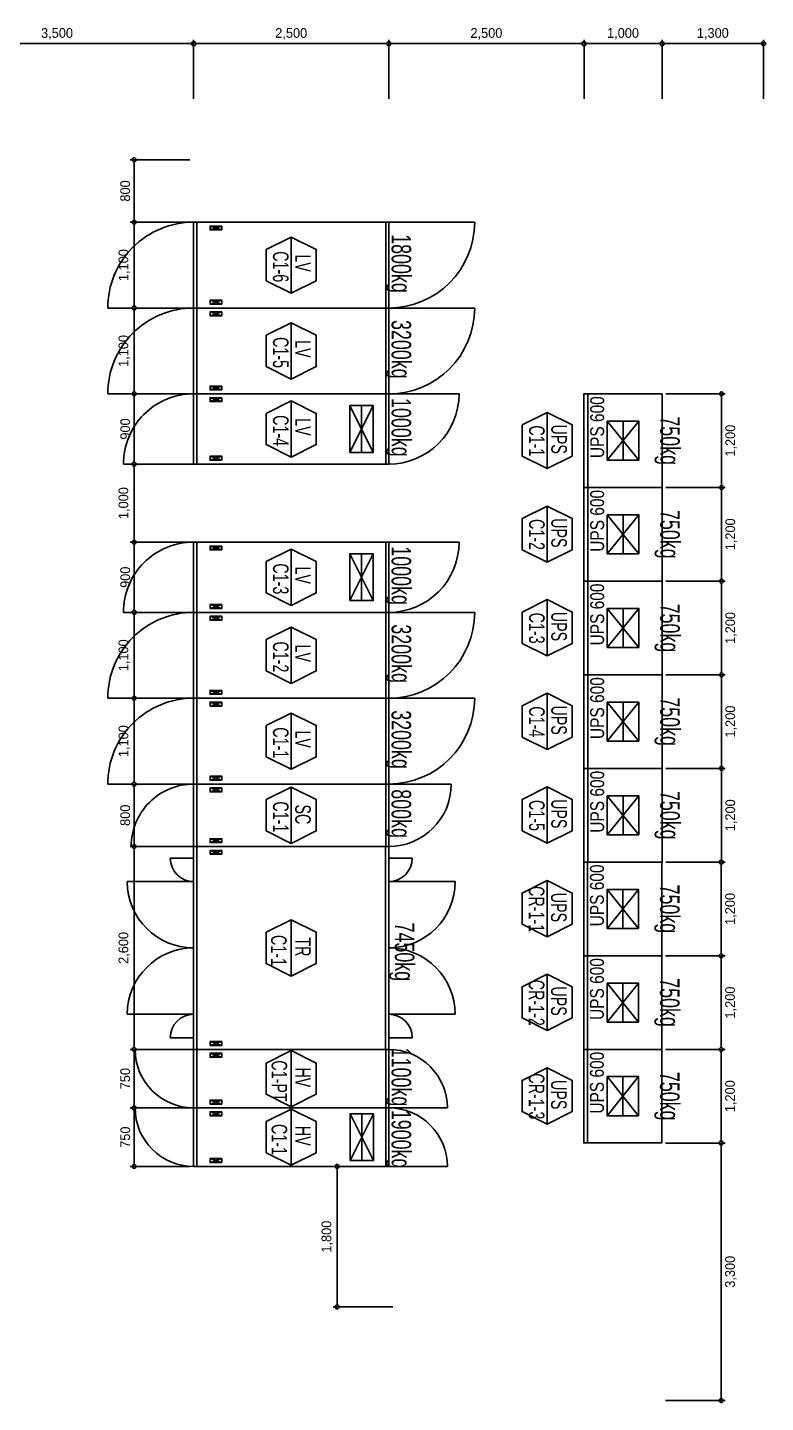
# Model space of a CAD drawing. Header units: millimetres. Extents: x 89978 to 501025, y -351975 to 835730.
# Drawn here: x 119726 to 129179, y -228820 to -211200 of the extents above; entities that cross this region are included whole.
import ezdxf
from ezdxf.enums import TextEntityAlignment as Align

# ---------------------------------------------------------------- set-up
doc = ezdxf.new("R2010")
doc.units = ezdxf.units.MM
doc.header["$LTSCALE"] = 150
doc.layers.get('Defpoints').update_dxf_attribs({"color": 150})
for name, color, linetype in [('------00 Switch Gear', 3, 'Continuous'), ('------00 Switch Gear_Number', 1, 'Continuous'), ('-----36 Dimension', 1, 'Continuous'), ('20251030_전기하중검토', 241, 'Continuous'), ('e-panel-name', 7, 'Continuous')]:
    doc.layers.add(name, color=color, linetype=linetype)
doc.layers.add('NOPLOT', color=191, linetype='Continuous', plot=False)
doc.styles.add('ELEC', font='')
doc.styles.get('ELEC').set_extended_font_data('Dotum')
doc.dimstyles.new('ELEC', dxfattribs={"dimscale": 100, "dimtxt": 2, "dimasz": 1, "dimexe": 2, "dimexo": 1, "dimgap": 1, "dimtad": 1, "dimdec": 0, "dimrnd": 0.25, "dimzin": 9, "dimdsep": 32, "dimlunit": 6, "dimtxsty": 'ELEC', "dimblk": 'Z_DOT', "dimcen": 3, "dimclrd": 7, "dimclre": 7, "dimclrt": 3, "dimadec": 0, "dimazin": 0, "dimtfac": 1, "dimtdec": 0, "dimtix": 1, "dimtmove": 2, "dimatfit": 1, "dimfxl": 1, "dimarcsym": 0})

# ---------------------------------------------------------------- blocks, each defined once
blk = doc.blocks.new('_DOTBLANK')
at = {"color": 0, "linetype": 'ByBlock'}
blk.add_line((-0.5, 0), (-1, 0), dxfattribs=at)
blk.add_circle((0, 0), 0.5, dxfattribs=at)
blk = doc.blocks.new('*D710')
at = {"layer": '-----36 Dimension', "color": 0, "lineweight": -2, "transparency": 16777216}
for p, q in [((121801, -221695), (121041, -221695)), ((121091, -221745), (121091, -224245)), ((121805, -224295), (121041, -224295))]:
    blk.add_line(p, q, dxfattribs=at)
at = {"layer": 'Defpoints', "color": 0, "transparency": 16777216}
for p in [(121851, -221695, 0), (121091, -224295), (121855, -224295, 0)]:
    blk.add_point(p, dxfattribs=at)
at = {"layer": '-----36 Dimension', "color": 0, "lineweight": -2, "transparency": 16777216, "xscale": 50, "yscale": 50, "zscale": 50}
for p, rotation in [((121091, -221695), 90), ((121091, -224295), 270)]:
    blk.add_blockref('_DOTBLANK', p, dxfattribs=dict(at, rotation=rotation))
at = {"layer": '-----36 Dimension', "color": 0, "transparency": 16777216, "insert": (120966, -222995), "char_height": 125, "attachment_point": 5, "rotation": 90, "style": 'ELEC'}
blk.add_mtext('2,600', dxfattribs=at)
blk = doc.blocks.new('Z_DOT')
for p, q in [((-2, 0), (2, 0)), ((0, -2), (0, 2))]:
    blk.add_line(p, q)
for radius in [2.5, 1.25]:
    blk.add_circle((0, 0), radius)
blk = doc.blocks.new('UPS 600kV')
at = {"layer": '------00 Switch Gear'}
blk.add_line((800, 850), (-402, 850), dxfattribs=at)
blk.add_lwpolyline([(798, -100), (-402, -100), (-402, 900), (798, 900)], close=True, dxfattribs=at)
at = {"layer": 'NOPLOT'}
for p, q in [((-52, 199), (448, 601)), ((448, 199), (-52, 601)), ((-52, 400), (448, 400))]:
    blk.add_line(p, q, dxfattribs=at)
blk.add_lwpolyline([(448, 601), (448, 199), (-52, 199), (-52, 601)], close=True, dxfattribs=at)
at = {"layer": 'NOPLOT', "style": 'ELEC', "width": 0.85}
blk.add_text('UPS 600', height=178.2, dxfattribs=at).set_placement((-26, 731), align=Align.MIDDLE_LEFT)
blk = doc.blocks.new('750X2500')
at = {"layer": '------00 Switch Gear'}
for p, q in [((-3250, 750), (-2458, 750)), ((-2460, 750), (-2460, 0)), ((-40, 750), (-40, 0)), ((-210, 700), (-360, 650)), ((-360, 700), (-210, 650)), ((-210, 50), (-360, 100)), ((-360, 50), (-210, 100)), ((750, 0), (-42, 0))]:
    blk.add_line(p, q, dxfattribs=at)
for points in [[(-2500, 750), (-2500, 0), (0, 0), (0, 750)], [(-360, 700), (-210, 700), (-210, 650), (-360, 650)], [(-360, 50), (-210, 50), (-210, 100), (-360, 100)]]:
    blk.add_lwpolyline(points, close=True, dxfattribs=at)
for centre, start, end in [((-2500, 750), 180, 270), ((0, 0), 0, 90)]:
    blk.add_arc(centre, 750, start, end, dxfattribs=at)
blk = doc.blocks.new('800X2500')
at = {"layer": '------00 Switch Gear'}
for p, q in [((-2460, 800), (-2460, 0)), ((-210, 750), (-360, 700)), ((-360, 750), (-210, 700)), ((800, 800), (-42, 800)), ((-40, 800), (-40, 0)), ((-3300, 0), (-2458, 0)), ((-210, 50), (-360, 100)), ((-360, 50), (-210, 100))]:
    blk.add_line(p, q, dxfattribs=at)
for points in [[(-2500, 800), (-2500, 0), (0, 0), (0, 800)], [(-360, 750), (-210, 750), (-210, 700), (-360, 700)], [(-360, 50), (-210, 50), (-210, 100), (-360, 100)]]:
    blk.add_lwpolyline(points, close=True, dxfattribs=at)
for centre, start, end in [((-2500, 0), 90, 180), ((0, 800), 270, 0)]:
    blk.add_arc(centre, 800, start, end, dxfattribs=at)
blk = doc.blocks.new('1100X2500')
at = {"layer": '------00 Switch Gear'}
for p, q in [((-2460, 1100), (-2460, 0)), ((1100, 1100), (-42, 1100)), ((-40, 1100), (-40, 0)), ((-210, 1050), (-360, 1000)), ((-360, 1050), (-210, 1000)), ((-3600, 0), (-2458, 0)), ((-210, 50), (-360, 100)), ((-360, 50), (-210, 100))]:
    blk.add_line(p, q, dxfattribs=at)
at = {"layer": '------00 Switch Gear', "elevation": 0}
for points in [[(-2500, 1100), (-2500, 0), (0, 0), (0, 1100)], [(-360, 1050), (-210, 1050), (-210, 1000), (-360, 1000)], [(-360, 50), (-210, 50), (-210, 100), (-360, 100)]]:
    blk.add_lwpolyline(points, close=True, dxfattribs=at)
at = {"layer": '------00 Switch Gear'}
for centre, start, end in [((-2500, 0), 90, 180), ((0, 1100), 270, 0)]:
    blk.add_arc(centre, 1100, start, end, dxfattribs=at)
blk = doc.blocks.new('900X2500')
at = {"layer": '------00 Switch Gear'}
for p, q in [((-2460, 900), (-2460, 0)), ((900, 900), (-42, 900)), ((-40, 900), (-40, 0)), ((-210, 850), (-360, 800)), ((-360, 850), (-210, 800)), ((-3400, 0), (-2458, 0)), ((-210, 50), (-360, 100)), ((-360, 50), (-210, 100))]:
    blk.add_line(p, q, dxfattribs=at)
at = {"layer": '------00 Switch Gear', "elevation": 0}
for points in [[(-2500, 900), (-2500, 0), (0, 0), (0, 900)], [(-360, 850), (-210, 850), (-210, 800), (-360, 800)], [(-360, 50), (-210, 50), (-210, 100), (-360, 100)]]:
    blk.add_lwpolyline(points, close=True, dxfattribs=at)
at = {"layer": '------00 Switch Gear'}
for centre, start, end in [((-2500, 0), 90, 180), ((0, 900), 270, 0)]:
    blk.add_arc(centre, 900, start, end, dxfattribs=at)
blk = doc.blocks.new('*D746')
at = {"layer": '-----36 Dimension', "color": 0, "lineweight": -2, "transparency": 16777216}
for p, q in [((121805, -224295), (121041, -224295)), ((121091, -224345), (121091, -224995)), ((121804, -225045), (121041, -225045))]:
    blk.add_line(p, q, dxfattribs=at)
at = {"layer": 'Defpoints', "color": 0, "transparency": 16777216}
for p in [(121855, -224295), (121091, -225045), (121854, -225045)]:
    blk.add_point(p, dxfattribs=at)
at = {"layer": '-----36 Dimension', "color": 0, "lineweight": -2, "transparency": 16777216, "xscale": 50, "yscale": 50, "zscale": 50}
for p, rotation in [((121091, -224295), 90), ((121091, -225045), 270)]:
    blk.add_blockref('_DOTBLANK', p, dxfattribs=dict(at, rotation=rotation))
at = {"layer": '-----36 Dimension', "color": 0, "transparency": 16777216, "insert": (120978, -224670), "char_height": 125, "attachment_point": 5, "rotation": 90, "style": 'ELEC'}
blk.add_mtext('750', dxfattribs=at)
blk = doc.blocks.new('*D747')
at = {"layer": '-----36 Dimension', "color": 0, "lineweight": -2, "transparency": 16777216}
for p, q in [((121804, -225045), (121041, -225045)), ((121091, -225095), (121091, -225745)), ((121804, -225795), (121041, -225795))]:
    blk.add_line(p, q, dxfattribs=at)
at = {"layer": 'Defpoints', "color": 0, "transparency": 16777216}
for p in [(121854, -225045), (121091, -225795), (121854, -225795)]:
    blk.add_point(p, dxfattribs=at)
at = {"layer": '-----36 Dimension', "color": 0, "lineweight": -2, "transparency": 16777216, "xscale": 50, "yscale": 50, "zscale": 50}
for p, rotation in [((121091, -225045), 90), ((121091, -225795), 270)]:
    blk.add_blockref('_DOTBLANK', p, dxfattribs=dict(at, rotation=rotation))
at = {"layer": '-----36 Dimension', "color": 0, "transparency": 16777216, "insert": (120978, -225420), "char_height": 125, "attachment_point": 5, "rotation": 90, "style": 'ELEC'}
blk.add_mtext('750', dxfattribs=at)
blk = doc.blocks.new('*D721')
at = {"layer": '-----36 Dimension', "color": 0, "lineweight": -2, "transparency": 16777216}
for p, q in [((121804, -220895), (121041, -220895)), ((121091, -221645), (121091, -220945)), ((121801, -221695), (121041, -221695))]:
    blk.add_line(p, q, dxfattribs=at)
at = {"layer": 'Defpoints', "color": 0, "transparency": 16777216}
for p in [(121091, -220895), (121854, -220895), (121851, -221695)]:
    blk.add_point(p, dxfattribs=at)
at = {"layer": '-----36 Dimension', "color": 0, "lineweight": -2, "transparency": 16777216, "xscale": 50, "yscale": 50, "zscale": 50}
for p, rotation in [((121091, -220895), 90), ((121091, -221695), 270)]:
    blk.add_blockref('_DOTBLANK', p, dxfattribs=dict(at, rotation=rotation))
at = {"layer": '-----36 Dimension', "color": 0, "transparency": 16777216, "insert": (120978, -221295), "char_height": 125, "attachment_point": 5, "rotation": 90, "style": 'ELEC'}
blk.add_mtext('800', dxfattribs=at)
blk = doc.blocks.new('*D863')
at = {"layer": '-----36 Dimension', "color": 0, "lineweight": -2, "transparency": 16777216}
for p, q in [((121804, -219795), (121041, -219795)), ((121091, -220845), (121091, -219845)), ((121804, -220895), (121041, -220895))]:
    blk.add_line(p, q, dxfattribs=at)
at = {"layer": 'Defpoints', "color": 0, "transparency": 16777216}
for p in [(121091, -219795), (121854, -219795), (121854, -220895)]:
    blk.add_point(p, dxfattribs=at)
at = {"layer": '-----36 Dimension', "color": 0, "lineweight": -2, "transparency": 16777216, "xscale": 50, "yscale": 50, "zscale": 50}
for p, rotation in [((121091, -219795), 90), ((121091, -220895), 270)]:
    blk.add_blockref('_DOTBLANK', p, dxfattribs=dict(at, rotation=rotation))
at = {"layer": '-----36 Dimension', "color": 0, "transparency": 16777216, "insert": (120966, -220345), "char_height": 125, "attachment_point": 5, "rotation": 90, "style": 'ELEC'}
blk.add_mtext('1,100', dxfattribs=at)
blk = doc.blocks.new('*D864')
at = {"layer": '-----36 Dimension', "color": 0, "lineweight": -2, "transparency": 16777216}
for p, q in [((121804, -218695), (121041, -218695)), ((121091, -219745), (121091, -218745)), ((121804, -219795), (121041, -219795))]:
    blk.add_line(p, q, dxfattribs=at)
at = {"layer": 'Defpoints', "color": 0, "transparency": 16777216}
for p in [(121091, -218695), (121854, -218695), (121854, -219795)]:
    blk.add_point(p, dxfattribs=at)
at = {"layer": '-----36 Dimension', "color": 0, "lineweight": -2, "transparency": 16777216, "xscale": 50, "yscale": 50, "zscale": 50}
for p, rotation in [((121091, -218695), 90), ((121091, -219795), 270)]:
    blk.add_blockref('_DOTBLANK', p, dxfattribs=dict(at, rotation=rotation))
at = {"layer": '-----36 Dimension', "color": 0, "transparency": 16777216, "insert": (120966, -219245), "char_height": 125, "attachment_point": 5, "rotation": 90, "style": 'ELEC'}
blk.add_mtext('1,100', dxfattribs=at)
blk = doc.blocks.new('*D865')
at = {"layer": '-----36 Dimension', "color": 0, "lineweight": -2, "transparency": 16777216}
for p, q in [((121804, -217795), (121041, -217795)), ((121091, -218645), (121091, -217845)), ((121804, -218695), (121041, -218695))]:
    blk.add_line(p, q, dxfattribs=at)
at = {"layer": 'Defpoints', "color": 0, "transparency": 16777216}
for p in [(121091, -217795), (121854, -217795), (121854, -218695)]:
    blk.add_point(p, dxfattribs=at)
at = {"layer": '-----36 Dimension', "color": 0, "lineweight": -2, "transparency": 16777216, "xscale": 50, "yscale": 50, "zscale": 50}
for p, rotation in [((121091, -217795), 90), ((121091, -218695), 270)]:
    blk.add_blockref('_DOTBLANK', p, dxfattribs=dict(at, rotation=rotation))
at = {"layer": '-----36 Dimension', "color": 0, "transparency": 16777216, "insert": (120978, -218245), "char_height": 125, "attachment_point": 5, "rotation": 90, "style": 'ELEC'}
blk.add_mtext('900', dxfattribs=at)
blk = doc.blocks.new('*D866')
at = {"layer": '-----36 Dimension', "color": 0, "lineweight": -2, "transparency": 16777216}
for p, q in [((121804, -216795), (121041, -216795)), ((121091, -217745), (121091, -216845)), ((121804, -217795), (121041, -217795))]:
    blk.add_line(p, q, dxfattribs=at)
at = {"layer": 'Defpoints', "color": 0, "transparency": 16777216}
for p in [(121091, -216795), (121854, -216795), (121854, -217795)]:
    blk.add_point(p, dxfattribs=at)
at = {"layer": '-----36 Dimension', "color": 0, "lineweight": -2, "transparency": 16777216, "xscale": 50, "yscale": 50, "zscale": 50}
for p, rotation in [((121091, -216795), 90), ((121091, -217795), 270)]:
    blk.add_blockref('_DOTBLANK', p, dxfattribs=dict(at, rotation=rotation))
at = {"layer": '-----36 Dimension', "color": 0, "transparency": 16777216, "insert": (120966, -217295), "char_height": 125, "attachment_point": 5, "rotation": 90, "style": 'ELEC'}
blk.add_mtext('1,000', dxfattribs=at)
blk = doc.blocks.new('*D867')
at = {"layer": '-----36 Dimension', "color": 0, "lineweight": -2, "transparency": 16777216}
for p, q in [((121804, -214795), (121041, -214795)), ((121091, -215845), (121091, -214845)), ((121804, -215895), (121041, -215895))]:
    blk.add_line(p, q, dxfattribs=at)
at = {"layer": 'Defpoints', "color": 0, "transparency": 16777216}
for p in [(121091, -214795), (121854, -214795), (121854, -215895)]:
    blk.add_point(p, dxfattribs=at)
at = {"layer": '-----36 Dimension', "color": 0, "lineweight": -2, "transparency": 16777216, "xscale": 50, "yscale": 50, "zscale": 50}
for p, rotation in [((121091, -214795), 90), ((121091, -215895), 270)]:
    blk.add_blockref('_DOTBLANK', p, dxfattribs=dict(at, rotation=rotation))
at = {"layer": '-----36 Dimension', "color": 0, "transparency": 16777216, "insert": (120966, -215345), "char_height": 125, "attachment_point": 5, "rotation": 90, "style": 'ELEC'}
blk.add_mtext('1,100', dxfattribs=at)
blk = doc.blocks.new('*D868')
at = {"layer": '-----36 Dimension', "color": 0, "lineweight": -2, "transparency": 16777216}
for p, q in [((121804, -213695), (121041, -213695)), ((121091, -214745), (121091, -213745)), ((121804, -214795), (121041, -214795))]:
    blk.add_line(p, q, dxfattribs=at)
at = {"layer": 'Defpoints', "color": 0, "transparency": 16777216}
for p in [(121091, -213695), (121854, -213695), (121854, -214795)]:
    blk.add_point(p, dxfattribs=at)
at = {"layer": '-----36 Dimension', "color": 0, "lineweight": -2, "transparency": 16777216, "xscale": 50, "yscale": 50, "zscale": 50}
for p, rotation in [((121091, -213695), 90), ((121091, -214795), 270)]:
    blk.add_blockref('_DOTBLANK', p, dxfattribs=dict(at, rotation=rotation))
at = {"layer": '-----36 Dimension', "color": 0, "transparency": 16777216, "insert": (120966, -214245), "char_height": 125, "attachment_point": 5, "rotation": 90, "style": 'ELEC'}
blk.add_mtext('1,100', dxfattribs=at)
blk = doc.blocks.new('*D776')
at = {"layer": '-----36 Dimension', "color": 0, "lineweight": -2, "transparency": 16777216}
for p, q in [((118354, -212116), (118354, -211357)), ((118404, -211407), (121804, -211407)), ((121854, -212116), (121854, -211357))]:
    blk.add_line(p, q, dxfattribs=at)
at = {"layer": 'Defpoints', "color": 0, "transparency": 16777216}
for p in [(121854, -211407), (118354, -212166), (121854, -212166)]:
    blk.add_point(p, dxfattribs=at)
at = {"layer": '-----36 Dimension', "color": 0, "lineweight": -2, "transparency": 16777216, "xscale": 50, "yscale": 50, "zscale": 50, "rotation": 180}
blk.add_blockref('_DOTBLANK', (118354, -211407), dxfattribs=at)
at = {"layer": '-----36 Dimension', "color": 0, "lineweight": -2, "transparency": 16777216, "xscale": 50, "yscale": 50, "zscale": 50}
blk.add_blockref('_DOTBLANK', (121854, -211407), dxfattribs=at)
at = {"layer": '-----36 Dimension', "color": 0, "transparency": 16777216, "insert": (120104, -211282), "char_height": 125, "attachment_point": 5, "style": 'ELEC'}
blk.add_mtext('3,500', dxfattribs=at)
blk = doc.blocks.new('*D777')
at = {"layer": '-----36 Dimension', "color": 0, "lineweight": -2, "transparency": 16777216}
for p, q in [((124354, -212116), (124354, -211357)), ((124404, -211407), (126804, -211407)), ((126854, -212116), (126854, -211357))]:
    blk.add_line(p, q, dxfattribs=at)
at = {"layer": 'Defpoints', "color": 0, "transparency": 16777216}
for p in [(126854, -211407), (124354, -212166), (126854, -212166)]:
    blk.add_point(p, dxfattribs=at)
at = {"layer": '-----36 Dimension', "color": 0, "lineweight": -2, "transparency": 16777216, "xscale": 50, "yscale": 50, "zscale": 50, "rotation": 180}
blk.add_blockref('_DOTBLANK', (124354, -211407), dxfattribs=at)
at = {"layer": '-----36 Dimension', "color": 0, "lineweight": -2, "transparency": 16777216, "xscale": 50, "yscale": 50, "zscale": 50}
blk.add_blockref('_DOTBLANK', (126854, -211407), dxfattribs=at)
at = {"layer": '-----36 Dimension', "color": 0, "transparency": 16777216, "insert": (125604, -211282), "char_height": 125, "attachment_point": 5, "style": 'ELEC'}
blk.add_mtext('2,500', dxfattribs=at)
blk = doc.blocks.new('*D778')
at = {"layer": '-----36 Dimension', "color": 0, "lineweight": -2, "transparency": 16777216}
for p, q in [((127854, -212116), (127854, -211357)), ((127904, -211407), (129104, -211407)), ((129154, -212116), (129154, -211357))]:
    blk.add_line(p, q, dxfattribs=at)
at = {"layer": 'Defpoints', "color": 0, "transparency": 16777216}
for p in [(129154, -211407), (127854, -212166), (129154, -212166)]:
    blk.add_point(p, dxfattribs=at)
at = {"layer": '-----36 Dimension', "color": 0, "lineweight": -2, "transparency": 16777216, "xscale": 50, "yscale": 50, "zscale": 50, "rotation": 180}
blk.add_blockref('_DOTBLANK', (127854, -211407), dxfattribs=at)
at = {"layer": '-----36 Dimension', "color": 0, "lineweight": -2, "transparency": 16777216, "xscale": 50, "yscale": 50, "zscale": 50}
blk.add_blockref('_DOTBLANK', (129154, -211407), dxfattribs=at)
at = {"layer": '-----36 Dimension', "color": 0, "transparency": 16777216, "insert": (128504, -211282), "char_height": 125, "attachment_point": 5, "style": 'ELEC'}
blk.add_mtext('1,300', dxfattribs=at)
blk = doc.blocks.new('*D779')
at = {"layer": '-----36 Dimension', "color": 0, "lineweight": -2, "transparency": 16777216}
for p, q in [((121854, -212116), (121854, -211357)), ((121904, -211407), (124304, -211407)), ((124354, -212116), (124354, -211357))]:
    blk.add_line(p, q, dxfattribs=at)
at = {"layer": 'Defpoints', "color": 0, "transparency": 16777216}
for p in [(124354, -211407), (121854, -212166), (124354, -212166)]:
    blk.add_point(p, dxfattribs=at)
at = {"layer": '-----36 Dimension', "color": 0, "lineweight": -2, "transparency": 16777216, "xscale": 50, "yscale": 50, "zscale": 50, "rotation": 180}
blk.add_blockref('_DOTBLANK', (121854, -211407), dxfattribs=at)
at = {"layer": '-----36 Dimension', "color": 0, "lineweight": -2, "transparency": 16777216, "xscale": 50, "yscale": 50, "zscale": 50}
blk.add_blockref('_DOTBLANK', (124354, -211407), dxfattribs=at)
at = {"layer": '-----36 Dimension', "color": 0, "transparency": 16777216, "insert": (123104, -211282), "char_height": 125, "attachment_point": 5, "style": 'ELEC'}
blk.add_mtext('2,500', dxfattribs=at)
blk = doc.blocks.new('*D780')
at = {"layer": '-----36 Dimension', "color": 0, "lineweight": -2, "transparency": 16777216}
for p, q in [((127900, -224295), (128661, -224295)), ((128611, -224345), (128611, -225445)), ((127897, -225495), (128661, -225495))]:
    blk.add_line(p, q, dxfattribs=at)
at = {"layer": 'Defpoints', "color": 0, "transparency": 16777216}
for p in [(127850, -224295, 0), (127847, -225495, 0), (128611, -225495)]:
    blk.add_point(p, dxfattribs=at)
at = {"layer": '-----36 Dimension', "color": 0, "lineweight": -2, "transparency": 16777216, "xscale": 50, "yscale": 50, "zscale": 50}
for p, rotation in [((128611, -224295), 90), ((128611, -225495), 270)]:
    blk.add_blockref('_DOTBLANK', p, dxfattribs=dict(at, rotation=rotation))
at = {"layer": '-----36 Dimension', "color": 0, "transparency": 16777216, "insert": (128736, -224895), "char_height": 125, "attachment_point": 5, "rotation": 90, "style": 'ELEC'}
blk.add_mtext('1,200', dxfattribs=at)
blk = doc.blocks.new('*D781')
at = {"layer": '-----36 Dimension', "color": 0, "lineweight": -2, "transparency": 16777216}
for p, q in [((127900, -223095), (128661, -223095)), ((128611, -223145), (128611, -224245)), ((127897, -224295), (128661, -224295))]:
    blk.add_line(p, q, dxfattribs=at)
at = {"layer": 'Defpoints', "color": 0, "transparency": 16777216}
for p in [(127850, -223095, 0), (127847, -224295, 0), (128611, -224295)]:
    blk.add_point(p, dxfattribs=at)
at = {"layer": '-----36 Dimension', "color": 0, "lineweight": -2, "transparency": 16777216, "xscale": 50, "yscale": 50, "zscale": 50}
for p, rotation in [((128611, -223095), 90), ((128611, -224295), 270)]:
    blk.add_blockref('_DOTBLANK', p, dxfattribs=dict(at, rotation=rotation))
at = {"layer": '-----36 Dimension', "color": 0, "transparency": 16777216, "insert": (128736, -223695), "char_height": 125, "attachment_point": 5, "rotation": 90, "style": 'ELEC'}
blk.add_mtext('1,200', dxfattribs=at)
blk = doc.blocks.new('*D782')
at = {"layer": '-----36 Dimension', "color": 0, "lineweight": -2, "transparency": 16777216}
for p, q in [((127900, -221895), (128661, -221895)), ((128611, -221945), (128611, -223045)), ((127897, -223095), (128661, -223095))]:
    blk.add_line(p, q, dxfattribs=at)
at = {"layer": 'Defpoints', "color": 0, "transparency": 16777216}
for p in [(127850, -221895, 0), (127847, -223095, 0), (128611, -223095)]:
    blk.add_point(p, dxfattribs=at)
at = {"layer": '-----36 Dimension', "color": 0, "lineweight": -2, "transparency": 16777216, "xscale": 50, "yscale": 50, "zscale": 50}
for p, rotation in [((128611, -221895), 90), ((128611, -223095), 270)]:
    blk.add_blockref('_DOTBLANK', p, dxfattribs=dict(at, rotation=rotation))
at = {"layer": '-----36 Dimension', "color": 0, "transparency": 16777216, "insert": (128736, -222495), "char_height": 125, "attachment_point": 5, "rotation": 90, "style": 'ELEC'}
blk.add_mtext('1,200', dxfattribs=at)
blk = doc.blocks.new('*D783')
at = {"layer": '-----36 Dimension', "color": 0, "lineweight": -2, "transparency": 16777216}
for p, q in [((127904, -219495), (128664, -219495)), ((128614, -219545), (128614, -220645)), ((127900, -220695), (128664, -220695))]:
    blk.add_line(p, q, dxfattribs=at)
at = {"layer": 'Defpoints', "color": 0, "transparency": 16777216}
for p in [(127854, -219495, 0), (127850, -220695, 0), (128614, -220695)]:
    blk.add_point(p, dxfattribs=at)
at = {"layer": '-----36 Dimension', "color": 0, "lineweight": -2, "transparency": 16777216, "xscale": 50, "yscale": 50, "zscale": 50}
for p, rotation in [((128614, -219495), 90), ((128614, -220695), 270)]:
    blk.add_blockref('_DOTBLANK', p, dxfattribs=dict(at, rotation=rotation))
at = {"layer": '-----36 Dimension', "color": 0, "transparency": 16777216, "insert": (128739, -220095), "char_height": 125, "attachment_point": 5, "rotation": 90, "style": 'ELEC'}
blk.add_mtext('1,200', dxfattribs=at)
blk = doc.blocks.new('*D883')
at = {"layer": '-----36 Dimension', "color": 0, "lineweight": -2, "transparency": 16777216}
for p, q in [((121804, -212895), (121041, -212895)), ((121091, -213645), (121091, -212945)), ((121804, -213695), (121041, -213695))]:
    blk.add_line(p, q, dxfattribs=at)
at = {"layer": 'Defpoints', "color": 0, "transparency": 16777216}
for p in [(121091, -212895), (121854, -212895), (121854, -213695)]:
    blk.add_point(p, dxfattribs=at)
at = {"layer": '-----36 Dimension', "color": 0, "lineweight": -2, "transparency": 16777216, "xscale": 50, "yscale": 50, "zscale": 50}
for p, rotation in [((121091, -212895), 90), ((121091, -213695), 270)]:
    blk.add_blockref('_DOTBLANK', p, dxfattribs=dict(at, rotation=rotation))
at = {"layer": '-----36 Dimension', "color": 0, "transparency": 16777216, "insert": (120978, -213295), "char_height": 125, "attachment_point": 5, "rotation": 90, "style": 'ELEC'}
blk.add_mtext('800', dxfattribs=at)
blk = doc.blocks.new('*D884')
at = {"layer": '-----36 Dimension', "color": 0, "lineweight": -2, "transparency": 16777216}
for p, q in [((127904, -218295), (128664, -218295)), ((128614, -219445), (128614, -218345)), ((127904, -219495), (128664, -219495))]:
    blk.add_line(p, q, dxfattribs=at)
at = {"layer": 'Defpoints', "color": 0, "transparency": 16777216}
for p in [(127854, -218295), (128614, -218295), (127854, -219495)]:
    blk.add_point(p, dxfattribs=at)
at = {"layer": '-----36 Dimension', "color": 0, "lineweight": -2, "transparency": 16777216, "xscale": 50, "yscale": 50, "zscale": 50}
for p, rotation in [((128614, -218295), 90), ((128614, -219495), 270)]:
    blk.add_blockref('_DOTBLANK', p, dxfattribs=dict(at, rotation=rotation))
at = {"layer": '-----36 Dimension', "color": 0, "transparency": 16777216, "insert": (128739, -218895), "char_height": 125, "attachment_point": 5, "rotation": 90, "style": 'ELEC'}
blk.add_mtext('1,200', dxfattribs=at)
blk = doc.blocks.new('*D885')
at = {"layer": '-----36 Dimension', "color": 0, "lineweight": -2, "transparency": 16777216}
for p, q in [((127904, -217095), (128664, -217095)), ((128614, -218245), (128614, -217145)), ((127904, -218295), (128664, -218295))]:
    blk.add_line(p, q, dxfattribs=at)
at = {"layer": 'Defpoints', "color": 0, "transparency": 16777216}
for p in [(127854, -217095), (128614, -217095), (127854, -218295)]:
    blk.add_point(p, dxfattribs=at)
at = {"layer": '-----36 Dimension', "color": 0, "lineweight": -2, "transparency": 16777216, "xscale": 50, "yscale": 50, "zscale": 50}
for p, rotation in [((128614, -217095), 90), ((128614, -218295), 270)]:
    blk.add_blockref('_DOTBLANK', p, dxfattribs=dict(at, rotation=rotation))
at = {"layer": '-----36 Dimension', "color": 0, "transparency": 16777216, "insert": (128739, -217695), "char_height": 125, "attachment_point": 5, "rotation": 90, "style": 'ELEC'}
blk.add_mtext('1,200', dxfattribs=at)
blk = doc.blocks.new('*D886')
at = {"layer": '-----36 Dimension', "color": 0, "lineweight": -2, "transparency": 16777216}
for p, q in [((127904, -215895), (128664, -215895)), ((128614, -217045), (128614, -215945)), ((127904, -217095), (128664, -217095))]:
    blk.add_line(p, q, dxfattribs=at)
at = {"layer": 'Defpoints', "color": 0, "transparency": 16777216}
for p in [(127854, -215895), (128614, -215895), (127854, -217095)]:
    blk.add_point(p, dxfattribs=at)
at = {"layer": '-----36 Dimension', "color": 0, "lineweight": -2, "transparency": 16777216, "xscale": 50, "yscale": 50, "zscale": 50}
for p, rotation in [((128614, -215895), 90), ((128614, -217095), 270)]:
    blk.add_blockref('_DOTBLANK', p, dxfattribs=dict(at, rotation=rotation))
at = {"layer": '-----36 Dimension', "color": 0, "transparency": 16777216, "insert": (128739, -216495), "char_height": 125, "attachment_point": 5, "rotation": 90, "style": 'ELEC'}
blk.add_mtext('1,200', dxfattribs=at)
blk = doc.blocks.new('*D785')
at = {"layer": '-----36 Dimension', "color": 0, "lineweight": -2, "transparency": 16777216}
for p, q in [((121804, -215895), (121041, -215895)), ((121091, -215945), (121091, -216745)), ((121804, -216795), (121041, -216795))]:
    blk.add_line(p, q, dxfattribs=at)
at = {"layer": 'Defpoints', "color": 0, "transparency": 16777216}
for p in [(121854, -215895), (121091, -216795), (121854, -216795)]:
    blk.add_point(p, dxfattribs=at)
at = {"layer": '-----36 Dimension', "color": 0, "lineweight": -2, "transparency": 16777216, "xscale": 50, "yscale": 50, "zscale": 50}
for p, rotation in [((121091, -215895), 90), ((121091, -216795), 270)]:
    blk.add_blockref('_DOTBLANK', p, dxfattribs=dict(at, rotation=rotation))
at = {"layer": '-----36 Dimension', "color": 0, "transparency": 16777216, "insert": (120978, -216345), "char_height": 125, "attachment_point": 5, "rotation": 90, "style": 'ELEC'}
blk.add_mtext('900', dxfattribs=at)
blk = doc.blocks.new('*D807')
at = {"layer": '-----36 Dimension', "color": 0, "lineweight": -2, "transparency": 16777216}
for p, q in [((124404, -225795), (123641, -225795)), ((123691, -225845), (123691, -227545)), ((124404, -227595), (123641, -227595))]:
    blk.add_line(p, q, dxfattribs=at)
at = {"layer": 'Defpoints', "color": 0, "transparency": 16777216}
for p in [(124454, -225795), (123691, -227595), (124454, -227595)]:
    blk.add_point(p, dxfattribs=at)
at = {"layer": '-----36 Dimension', "color": 0, "lineweight": -2, "transparency": 16777216, "xscale": 50, "yscale": 50, "zscale": 50}
for p, rotation in [((123691, -225795), 90), ((123691, -227595), 270)]:
    blk.add_blockref('_DOTBLANK', p, dxfattribs=dict(at, rotation=rotation))
at = {"layer": '-----36 Dimension', "color": 0, "transparency": 16777216, "insert": (123566, -226695), "char_height": 125, "attachment_point": 5, "rotation": 90, "style": 'ELEC'}
blk.add_mtext('1,800', dxfattribs=at)
blk = doc.blocks.new('*D818')
at = {"layer": '-----36 Dimension', "color": 0, "lineweight": -2, "transparency": 16777216}
for p, q in [((126854, -212116), (126854, -211357)), ((127804, -211407), (126904, -211407)), ((127854, -212116), (127854, -211357))]:
    blk.add_line(p, q, dxfattribs=at)
at = {"layer": 'Defpoints', "color": 0, "transparency": 16777216}
for p in [(126854, -211407), (126854, -212166), (127854, -212166)]:
    blk.add_point(p, dxfattribs=at)
at = {"layer": '-----36 Dimension', "color": 0, "lineweight": -2, "transparency": 16777216, "xscale": 50, "yscale": 50, "zscale": 50, "rotation": 180}
blk.add_blockref('_DOTBLANK', (126854, -211407), dxfattribs=at)
at = {"layer": '-----36 Dimension', "color": 0, "lineweight": -2, "transparency": 16777216, "xscale": 50, "yscale": 50, "zscale": 50}
blk.add_blockref('_DOTBLANK', (127854, -211407), dxfattribs=at)
at = {"layer": '-----36 Dimension', "color": 0, "transparency": 16777216, "insert": (127354, -211282), "char_height": 125, "attachment_point": 5, "style": 'ELEC'}
blk.add_mtext('1,000', dxfattribs=at)
blk = doc.blocks.new('*D819')
at = {"layer": '-----36 Dimension', "color": 0, "lineweight": -2, "transparency": 16777216}
for p, q in [((127900, -225495), (128661, -225495)), ((128611, -225545), (128611, -228745)), ((127897, -228795), (128661, -228795))]:
    blk.add_line(p, q, dxfattribs=at)
at = {"layer": 'Defpoints', "color": 0, "transparency": 16777216}
for p in [(127850, -225495, 0), (127847, -228795), (128611, -228795)]:
    blk.add_point(p, dxfattribs=at)
at = {"layer": '-----36 Dimension', "color": 0, "lineweight": -2, "transparency": 16777216, "xscale": 50, "yscale": 50, "zscale": 50}
for p, rotation in [((128611, -225495), 90), ((128611, -228795), 270)]:
    blk.add_blockref('_DOTBLANK', p, dxfattribs=dict(at, rotation=rotation))
at = {"layer": '-----36 Dimension', "color": 0, "transparency": 16777216, "insert": (128736, -227145), "char_height": 125, "attachment_point": 5, "rotation": 90, "style": 'ELEC'}
blk.add_mtext('3,300', dxfattribs=at)
blk = doc.blocks.new('*D967')
at = {"layer": '-----36 Dimension', "color": 0, "lineweight": -2, "transparency": 16777216}
for p, q in [((127904, -220695), (128664, -220695)), ((128614, -220745), (128614, -221845)), ((127900, -221895), (128664, -221895))]:
    blk.add_line(p, q, dxfattribs=at)
at = {"layer": 'Defpoints', "color": 0, "transparency": 16777216}
for p in [(127854, -220695, 0), (127850, -221895, 0), (128614, -221895)]:
    blk.add_point(p, dxfattribs=at)
at = {"layer": '-----36 Dimension', "color": 0, "lineweight": -2, "transparency": 16777216, "xscale": 50, "yscale": 50, "zscale": 50}
for p, rotation in [((128614, -220695), 90), ((128614, -221895), 270)]:
    blk.add_blockref('_DOTBLANK', p, dxfattribs=dict(at, rotation=rotation))
at = {"layer": '-----36 Dimension', "color": 0, "transparency": 16777216, "insert": (128739, -221295), "char_height": 125, "attachment_point": 5, "rotation": 90, "style": 'ELEC'}
blk.add_mtext('1,200', dxfattribs=at)

msp = doc.modelspace()

# ---------------------------------------------------------------- linework, layer by layer
at = {"layer": '------00 Switch Gear'}
for p, q in [((121895.6, -224295, 0), (121895.6, -221695, 0)), ((122213.6, -221795, 0), (122063.6, -221745, 0)), ((122213.6, -221745, 0), (122063.6, -221795, 0)), ((124309.6, -224295, 0), (124309.6, -221695, 0)), ((121553.6, -221845, 0), (121853.6, -221845, 0)), ((124653.6, -221845, 0), (124353.6, -221845, 0)), ((121853.6, -222145, 0), (121003.6, -222145, 0)), ((124353.6, -222145, 0), (125203.6, -222145, 0)), ((121853.6, -223845, 0), (121003.6, -223845, 0)), ((124353.6, -223845, 0), (125203.6, -223845, 0)), ((121853.6, -224145, 0), (121553.6, -224145, 0)), ((122213.6, -224245, 0), (122063.6, -224195, 0)), ((122213.6, -224195, 0), (122063.6, -224245, 0)), ((124353.6, -224145, 0), (124653.6, -224145, 0))]:
    msp.add_line(p, q, dxfattribs=at)
at = {"layer": '------00 Switch Gear', "elevation": 0}
for points in [[(121853.6, -224295), (121853.6, -221695), (124353.6, -221695), (124353.6, -224295)], [(122063.6, -221795), (122063.6, -221745), (122213.6, -221745), (122213.6, -221795)], [(122063.6, -224245), (122063.6, -224195), (122213.6, -224195), (122213.6, -224245)]]:
    msp.add_lwpolyline(points, close=True, dxfattribs=at)
at = {"layer": '------00 Switch Gear'}
for centre, radius, start, end in [((121853.6, -221845, 0), 300, 180, 270), ((124353.6, -221845, 0), 300, 270, 0), ((121853.6, -222145, 0), 850, 180, 270), ((124353.6, -222145, 0), 850, 270, 0), ((121853.6, -223845, 0), 850, 90, 180), ((124353.6, -223845, 0), 850, 0, 90), ((121853.6, -224145, 0), 300, 90, 180), ((124353.6, -224145, 0), 300, 0, 90)]:
    msp.add_arc(centre, radius, start, end, dxfattribs=at)
at = {"layer": '------00 Switch Gear_Number', "color": 1}
for points in [[(123103.6, -213885), (123103.6, -214605), (123423.6, -214445.3), (123423.6, -214044.6), (123103.6, -213885), (122783.6, -214044.6), (122783.6, -214445.3), (123103.6, -214605)], [(123103.6, -214985), (123103.6, -215705), (123423.6, -215545.3), (123423.6, -215144.6), (123103.6, -214985), (122783.6, -215144.6), (122783.6, -215545.3), (123103.6, -215705)], [(123103.6, -215985), (123103.6, -216705), (123423.6, -216545.3), (123423.6, -216144.6), (123103.6, -215985), (122783.6, -216144.6), (122783.6, -216545.3), (123103.6, -216705)], [(126383.6, -216132.2), (126383.6, -216852.2), (126063.6, -216692.6), (126063.6, -216291.9), (126383.6, -216132.2), (126703.6, -216291.9), (126703.6, -216692.6), (126383.6, -216852.2)], [(126383.6, -217332.2), (126383.6, -218052.2), (126063.6, -217892.6), (126063.6, -217491.9), (126383.6, -217332.2), (126703.6, -217491.9), (126703.6, -217892.6), (126383.6, -218052.2)], [(123103.6, -217885), (123103.6, -218605), (123423.6, -218445.3), (123423.6, -218044.6), (123103.6, -217885), (122783.6, -218044.6), (122783.6, -218445.3), (123103.6, -218605)], [(126383.6, -218532.2), (126383.6, -219252.2), (126063.6, -219092.6), (126063.6, -218691.9), (126383.6, -218532.2), (126703.6, -218691.9), (126703.6, -219092.6), (126383.6, -219252.2)], [(123103.6, -218885), (123103.6, -219605), (123423.6, -219445.3), (123423.6, -219044.6), (123103.6, -218885), (122783.6, -219044.6), (122783.6, -219445.3), (123103.6, -219605)], [(126383.6, -219732.2), (126383.6, -220452.2), (126063.6, -220292.6), (126063.6, -219891.9), (126383.6, -219732.2), (126703.6, -219891.9), (126703.6, -220292.6), (126383.6, -220452.2)], [(123103.6, -219985), (123103.6, -220705), (123423.6, -220545.3), (123423.6, -220144.6), (123103.6, -219985), (122783.6, -220144.6), (122783.6, -220545.3), (123103.6, -220705)], [(123103.6, -220935), (123103.6, -221655), (123423.6, -221495.3), (123423.6, -221094.6), (123103.6, -220935), (122783.6, -221094.6), (122783.6, -221495.3), (123103.6, -221655)]]:
    msp.add_lwpolyline(points, dxfattribs=at)
at = {"layer": '------00 Switch Gear_Number', "color": 1, "elevation": 0}
for points in [[(126383.6, -220932.2), (126383.6, -221652.2), (126063.6, -221492.6), (126063.6, -221091.9), (126383.6, -220932.2), (126703.6, -221091.9), (126703.6, -221492.6), (126383.6, -221652.2)], [(126380.4, -222132.2), (126380.4, -222852.2), (126060.4, -222692.6), (126060.4, -222291.9), (126380.4, -222132.2), (126700.4, -222291.9), (126700.4, -222692.6), (126380.4, -222852.2)], [(123103.6, -222635), (123103.6, -223355), (123423.6, -223195.3), (123423.6, -222794.6), (123103.6, -222635), (122783.6, -222794.6), (122783.6, -223195.3), (123103.6, -223355)], [(126380.4, -223332.2), (126380.4, -224052.2), (126060.4, -223892.6), (126060.4, -223491.9), (126380.4, -223332.2), (126700.4, -223491.9), (126700.4, -223892.6), (126380.4, -224052.2)], [(123103.6, -224310), (123103.6, -225030), (123423.6, -224870.3), (123423.6, -224469.6), (123103.6, -224310), (122783.6, -224469.6), (122783.6, -224870.3), (123103.6, -225030)], [(126380.4, -224532.2), (126380.4, -225252.2), (126060.4, -225092.6), (126060.4, -224691.9), (126380.4, -224532.2), (126700.4, -224691.9), (126700.4, -225092.6), (126380.4, -225252.2)], [(123103.6, -225060), (123103.6, -225780), (123423.6, -225620.3), (123423.6, -225219.6), (123103.6, -225060), (122783.6, -225219.6), (122783.6, -225620.3), (123103.6, -225780)]]:
    msp.add_lwpolyline(points, dxfattribs=at)
at = {"layer": 'NOPLOT'}
for p, q in [((123853.6, -216645), (124153.6, -216045)), ((124153.6, -216645), (123853.6, -216045)), ((124003.6, -216045), (124003.6, -216645)), ((123853.6, -218545), (124153.6, -217945)), ((124153.6, -218545), (123853.6, -217945)), ((124003.6, -217945), (124003.6, -218545)), ((123857.6, -225720), (124157.6, -225120)), ((124157.6, -225720), (123857.6, -225120)), ((124007.6, -225120), (124007.6, -225720))]:
    msp.add_line(p, q, dxfattribs=at)
for points in [[(123853.6, -216645), (124153.6, -216645), (124153.6, -216045), (123853.6, -216045)], [(123857.6, -225720), (124157.6, -225720), (124157.6, -225120), (123857.6, -225120)]]:
    msp.add_lwpolyline(points, close=True, dxfattribs=at)
at = {"layer": 'NOPLOT', "elevation": 0}
msp.add_lwpolyline([(123853.6, -218545), (124153.6, -218545), (124153.6, -217945), (123853.6, -217945)], close=True, dxfattribs=at)

# ---------------------------------------------------------------- block references
at = {"layer": '------00 Switch Gear', "rotation": 90}
for p in [(127753.6, -216692.6), (127753.6, -217892.6), (127753.6, -219092.6), (127753.6, -220292.6), (127753.6, -221492.6, 0), (127750.4, -222692.6, 0), (127750.4, -223892.6, 0), (127750.4, -225092.6, 0)]:
    msp.add_blockref('UPS 600kV', p, dxfattribs=at)
at = {"layer": 'e-panel-name', "rotation": 180}
for name, p in [('1100X2500', (121853.6, -213695)), ('1100X2500', (121853.6, -214795)), ('900X2500', (121853.6, -215895)), ('900X2500', (121853.6, -217795)), ('1100X2500', (121853.6, -218695)), ('1100X2500', (121853.6, -219795)), ('800X2500', (121853.6, -220895)), ('750X2500', (121853.6, -224295)), ('750X2500', (121853.6, -225045))]:
    msp.add_blockref(name, p, dxfattribs=at)

# ---------------------------------------------------------------- texts
at = {"layer": '------00 Switch Gear_Number', "color": 0, "style": 'ELEC', "width": 0.7}
for s, p in [('C1-6', (122970.1, -214265.8)), ('LV', (123254.8, -214219)), ('C1-5', (122970.1, -215365.8)), ('LV', (123254.8, -215319)), ('C1-4', (122970.1, -216365.8)), ('LV', (123254.8, -216319)), ('C1-1', (126250.1, -216497.3)), ('UPS', (126534.8, -216475.9)), ('C1-2', (126250.1, -217697.3)), ('UPS', (126534.8, -217675.9)), ('C1-3', (122970.1, -218265.8)), ('LV', (123254.8, -218219)), ('C1-3', (126250.1, -218897.3)), ('UPS', (126534.8, -218875.9)), ('C1-2', (122970.1, -219265.8)), ('LV', (123254.8, -219219)), ('C1-4', (126250.1, -220097.3)), ('UPS', (126534.8, -220075.9)), ('C1-1', (122970.1, -220365.8)), ('LV', (123254.8, -220319)), ('C1-1', (122970.1, -221315.8)), ('C1-5', (126250.1, -221297.3, 0)), ('UPS', (126534.8, -221275.9, 0)), ('SC', (123254.8, -221284)), ('CR-1-1', (126247, -222497.3, 0)), ('UPS', (126531.6, -222475.9, 0)), ('C1-1', (122945.3, -223027.5, 0)), ('TR', (123254.8, -222982.8, 0)), ('CR-1-2', (126247, -223697.3, 0)), ('UPS', (126531.6, -223675.9, 0)), ('C1-PT', (122951.9, -224700)), ('HV', (123254.7, -224653.2)), ('CR-1-3', (126247, -224897.3, 0)), ('UPS', (126531.6, -224875.9, 0)), ('C1-1', (122951.9, -225450)), ('HV', (123254.7, -225403.2))]:
    msp.add_text(s, height=200, rotation=270, dxfattribs=at).set_placement(p, align=Align.MIDDLE_CENTER)
at = {"layer": '20251030_전기하중검토', "style": 'ELEC', "width": 0.7}
for s, p in [('1800kg', (124483, -214224.3)), ('3200kg', (124483, -215324.3)), ('1000kg', (124483, -216324.3)), ('750kg', (127925, -216495)), ('750kg', (127925, -217695)), ('1000kg', (124483, -218224.3)), ('750kg', (127925, -218895)), ('3200kg', (124483, -219224.3)), ('750kg', (127925, -220095)), ('3200kg', (124483, -220324.3)), ('800kg', (124483, -221274.3)), ('750kg', (127925, -221295, 0)), ('750kg', (127921.8, -222495, 0)), ('7450kg', (124525, -223045, 0)), ('750kg', (127921.8, -223695, 0)), ('1100kg', (124483, -224649.3)), ('750kg', (127921.8, -224895, 0)), ('1900kg', (124483, -225445))]:
    msp.add_text(s, height=250, rotation=270, dxfattribs=at).set_placement(p, align=Align.MIDDLE)

# ---------------------------------------------------------------- dimensions: what is measured, and where the dimension line sits
at = {"layer": '-----36 Dimension'}
for base, p1, p2, picture, middle in [((121853.6, -211407), (118353.6, -212166), (121853.6, -212166), '*D776', (120103.6, -211282.3)), ((124353.6, -211407), (121853.6, -212166), (124353.6, -212166), '*D779', (123103.6, -211282.3)), ((126853.6, -211407), (124353.6, -212166), (126853.6, -212166), '*D777', (125603.6, -211282.3)), ((126853.6, -211407), (127853.6, -212166), (126853.6, -212166), '*D818', (127353.6, -211282.3)), ((129153.6, -211407), (127853.6, -212166), (129153.6, -212166), '*D778', (128503.6, -211282.3))]:
    dim = msp.add_linear_dim(base=base, p1=p1, p2=p2, dimstyle='ELEC', override={"dimscale": 50, "dimtxt": 2.5, "dimexe": 1, "dimtad": 2, "dimblk1": 'DOTBLANK', "dimblk2": 'DOTBLANK', "dimsah": 1, "dimclrd": 0, "dimclre": 0, "dimclrt": 0}, dxfattribs=at)
    dim.commit()
    dim.dimension.update_dxf_attribs({"geometry": picture, "text_midpoint": middle})
for base, p1, p2, picture, middle in [((121090.8, -212895), (121853.6, -213695), (121853.6, -212895), '*D883', (120978.2, -213295)), ((121090.8, -213695), (121853.6, -214795), (121853.6, -213695), '*D868', (120966.2, -214245)), ((121090.8, -214795), (121853.6, -215895), (121853.6, -214795), '*D867', (120966.2, -215345)), ((121090.8, -216795), (121853.6, -215895), (121853.6, -216795), '*D785', (120978.2, -216345)), ((128614.1, -215895), (127853.6, -217095), (127853.6, -215895), '*D886', (128738.8, -216495)), ((121090.8, -216795), (121853.6, -217795), (121853.6, -216795), '*D866', (120966.2, -217295)), ((128614.1, -217095), (127853.6, -218295), (127853.6, -217095), '*D885', (128738.8, -217695)), ((121090.8, -217795), (121853.6, -218695), (121853.6, -217795), '*D865', (120978.2, -218245)), ((128614.1, -218295), (127853.6, -219495), (127853.6, -218295), '*D884', (128738.8, -218895)), ((121090.8, -218695), (121853.6, -219795), (121853.6, -218695), '*D864', (120966.2, -219245)), ((128614.1, -220695, 0), (127853.6, -219495), (127850.4, -220695), '*D783', (128738.8, -220095, 0)), ((121090.8, -219795), (121853.6, -220895), (121853.6, -219795), '*D863', (120966.2, -220345)), ((128614.1, -221895, 0), (127853.6, -220695, 0), (127850.4, -221895, 0), '*D967', (128738.8, -221295, 0)), ((121090.8, -220895), (121851.4, -221695), (121853.6, -220895), '*D721', (120978.2, -221295)), ((121090.8, -224295, 0), (121851.4, -221695), (121854.6, -224295), '*D710', (120966.2, -222995, 0)), ((128611, -223095, 0), (127850.4, -221895, 0), (127847.2, -223095, 0), '*D782', (128735.6, -222495, 0)), ((128611, -224295, 0), (127850.4, -223095, 0), (127847.2, -224295, 0), '*D781', (128735.6, -223695, 0)), ((121090.8, -225045), (121854.6, -224295), (121853.6, -225045), '*D746', (120978.2, -224670)), ((128611, -225495, 0), (127850.4, -224295, 0), (127847.2, -225495, 0), '*D780', (128735.6, -224895, 0)), ((121090.8, -225795), (121853.6, -225045), (121853.6, -225795), '*D747', (120978.2, -225420)), ((128611, -228795), (127850.4, -225495, 0), (127847.2, -228795), '*D819', (128735.6, -227145)), ((123690.8, -227595), (124453.6, -225795), (124453.6, -227595), '*D807', (123566.2, -226695))]:
    dim = msp.add_linear_dim(base=base, p1=p1, p2=p2, angle=90, dimstyle='ELEC', override={"dimscale": 50, "dimtxt": 2.5, "dimexe": 1, "dimtad": 2, "dimblk1": 'DOTBLANK', "dimblk2": 'DOTBLANK', "dimsah": 1, "dimclrd": 0, "dimclre": 0, "dimclrt": 0}, dxfattribs=at)
    dim.commit()
    dim.dimension.update_dxf_attribs({"geometry": picture, "text_midpoint": middle})

doc.saveas('drawing.dxf')
